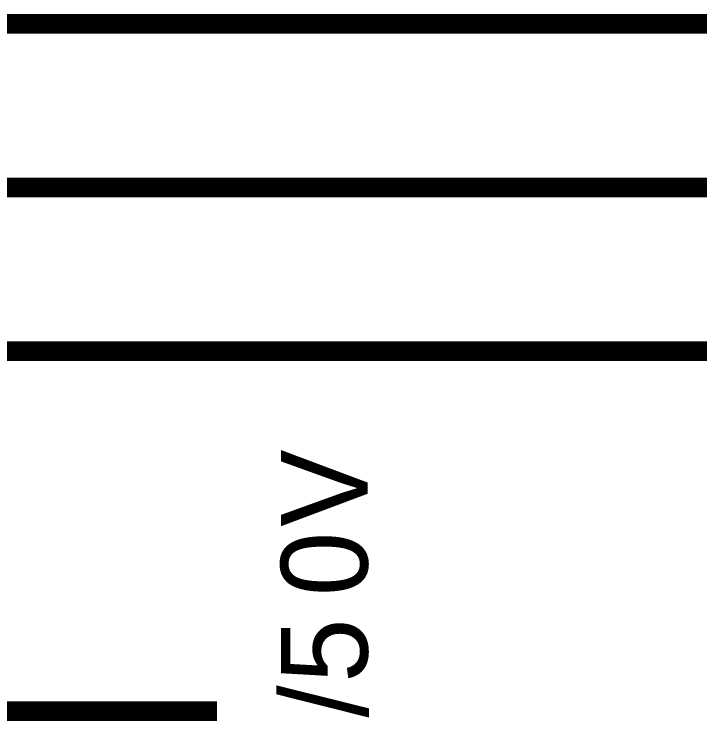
# Model space of a CAD drawing. Header units: millimetres. Extents: x 0 to 420, y 0 to 297.
# Drawn here: x 223.4 to 233.88, y 184.35 to 195.15 of the extents above; entities that cross this region are included whole.
import ezdxf

# ---------------------------------------------------------------- set-up
doc = ezdxf.new("R2010")
doc.units = ezdxf.units.MM
doc.layers.add('Sheet', color=255, linetype='Continuous')

msp = doc.modelspace()

# ---------------------------------------------------------------- linework, layer by layer
at = {"layer": 'Sheet', "const_width": 0.3}
for points in [[(347.44, 194.997), (213.757, 194.997), (72.576, 194.997)], [(347.44, 192.497), (222.496, 192.497), (72.576, 192.497)], [(347.44, 189.997), (205.018, 189.997), (72.576, 189.997)], [(218.507, 184.499), (226.501, 184.499)]]:
    msp.add_lwpolyline(points, dxfattribs=at)

# ---------------------------------------------------------------- texts
at = {"layer": 'Sheet'}
for s, p in [('V', (228.802, 187.314)), ('0', (228.802, 186.254)), ('5', (228.802, 184.93)), ('/', (228.802, 184.4))]:
    msp.add_text(s, height=1.325, rotation=90, dxfattribs=at).set_placement(p)

doc.saveas('drawing.dxf')
